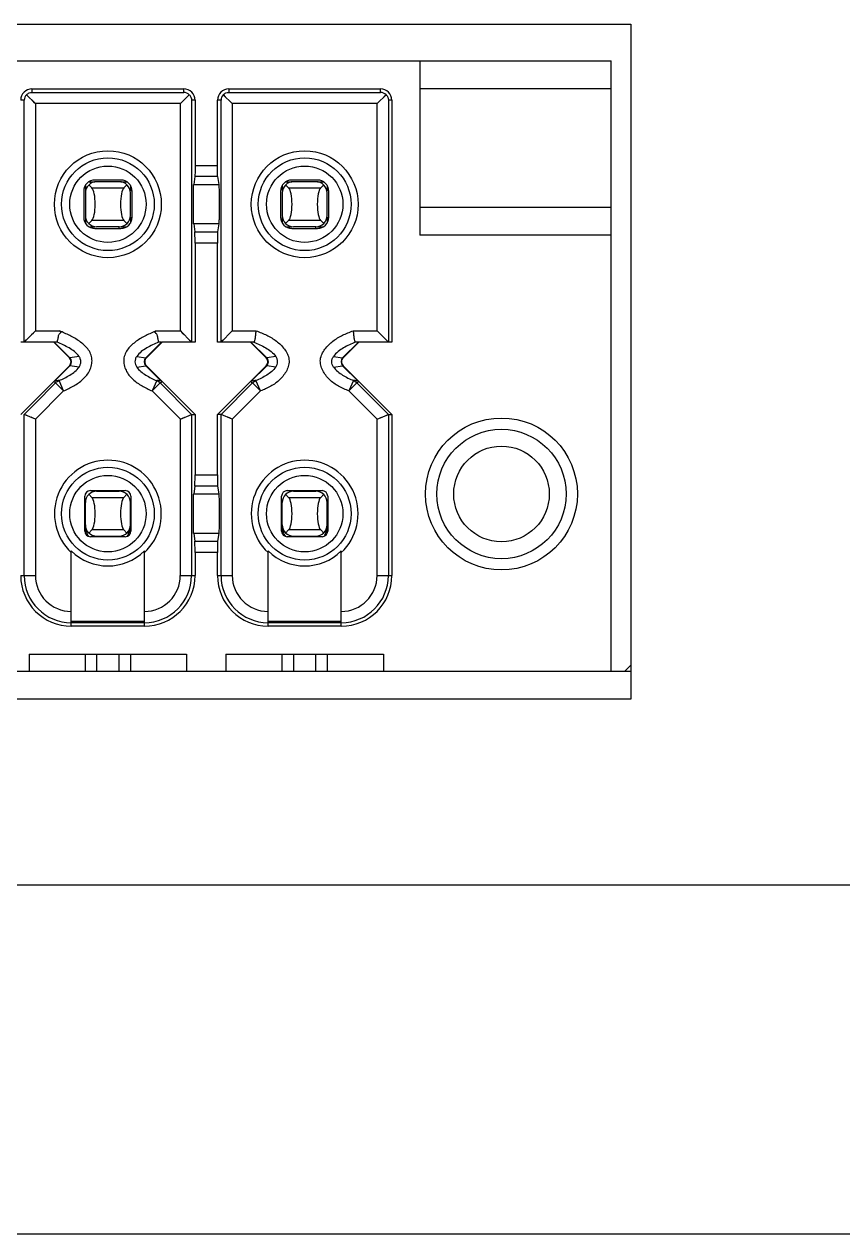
# Model space of a CAD drawing. Header units: millimetres. Extents: x 2890 to 3977, y 86 to 903.
# Drawn here: x 3047.21 to 3061.77, y 710.09 to 731.59 of the extents above; entities that cross this region are included whole.
import ezdxf

# ---------------------------------------------------------------- set-up
doc = ezdxf.new("R2010")
doc.units = ezdxf.units.MM
doc.layers.add('00_COMPONENTS', color=7, linetype='Continuous')
doc.layers.add('ECAD_12010045', color=7, linetype='Continuous')

msp = doc.modelspace()

# ---------------------------------------------------------------- linework, layer by layer
at = {"color": 7, "linetype": 'Continuous'}
for p, q in [((3015.252, 730.936), (3057.652, 730.936)), ((3054.252, 730.936), (3054.252, 727.836)), ((3057.652, 720.086), (3057.652, 730.936)), ((3047.352, 730.436), (3047.352, 730.374)), ((3047.352, 730.436), (3050.052, 730.436)), ((3047.352, 730.374), (3050.052, 730.374)), ((3050.052, 730.374), (3050.052, 730.436)), ((3050.852, 730.436), (3050.852, 730.374)), ((3050.852, 730.436), (3053.552, 730.436)), ((3050.852, 730.374), (3053.552, 730.374)), ((3053.552, 730.374), (3053.552, 730.436)), ((3057.652, 730.436), (3054.252, 730.436)), ((3047.214, 730.236), (3047.152, 730.236)), ((3047.214, 725.936), (3047.214, 730.236)), ((3047.255, 730.333), (3047.414, 730.175)), ((3047.414, 730.175), (3047.414, 726.136)), ((3049.991, 730.175), (3047.414, 730.175)), ((3050.149, 730.333), (3049.991, 730.175)), ((3049.991, 726.136), (3049.991, 730.175)), ((3050.191, 730.236), (3050.191, 725.936)), ((3050.252, 730.236), (3050.191, 730.236)), ((3050.252, 730.236), (3050.252, 729.076)), ((3050.652, 729.076), (3050.652, 730.236)), ((3050.714, 730.236), (3050.652, 730.236)), ((3050.714, 725.936), (3050.714, 730.236)), ((3050.914, 730.175), (3050.755, 730.333)), ((3050.914, 730.175), (3050.914, 726.136)), ((3053.491, 730.175), (3050.914, 730.175)), ((3053.491, 730.175), (3053.649, 730.333)), ((3053.491, 726.136), (3053.491, 730.175)), ((3053.691, 730.236), (3053.691, 725.936)), ((3053.752, 730.236), (3053.691, 730.236)), ((3053.752, 730.236), (3053.752, 725.936)), ((3050.252, 729.076), (3050.652, 729.076)), ((3050.25, 728.876), (3050.228, 728.737)), ((3050.654, 728.876), (3050.25, 728.876)), ((3050.654, 728.876), (3050.676, 728.736)), ((3048.302, 728.721), (3048.302, 728.616)), ((3048.417, 728.676), (3048.363, 728.73)), ((3048.367, 728.786), (3048.472, 728.786)), ((3048.417, 728.676), (3048.987, 728.676)), ((3048.932, 728.816), (3048.472, 728.816)), ((3048.902, 728.786), (3048.502, 728.786)), ((3048.932, 728.786), (3049.037, 728.786)), ((3049.041, 728.73), (3048.987, 728.676)), ((3049.102, 728.721), (3049.102, 728.616)), ((3050.228, 728.737), (3050.676, 728.736)), ((3051.802, 728.721), (3051.802, 728.616)), ((3051.917, 728.676), (3051.863, 728.73)), ((3051.867, 728.786), (3051.972, 728.786)), ((3051.917, 728.676), (3052.487, 728.676)), ((3052.432, 728.816), (3051.972, 728.816)), ((3052.402, 728.786), (3052.002, 728.786)), ((3052.432, 728.786), (3052.537, 728.786)), ((3052.541, 728.73), (3052.487, 728.676)), ((3052.602, 728.721), (3052.602, 728.616)), ((3048.272, 728.616), (3048.272, 728.156)), ((3048.302, 728.586), (3048.302, 728.186)), ((3049.102, 728.186), (3049.102, 728.586)), ((3049.132, 728.156), (3049.132, 728.616)), ((3051.772, 728.616), (3051.772, 728.156)), ((3051.802, 728.586), (3051.802, 728.186)), ((3052.602, 728.186), (3052.602, 728.586)), ((3052.632, 728.156), (3052.632, 728.616)), ((3054.252, 728.336), (3057.652, 728.336)), ((3048.302, 728.156), (3048.302, 728.051)), ((3048.363, 728.042), (3048.417, 728.096)), ((3048.987, 728.096), (3048.417, 728.096)), ((3048.987, 728.096), (3049.041, 728.042)), ((3049.102, 728.156), (3049.102, 728.051)), ((3050.228, 728.036), (3050.25, 727.896)), ((3050.676, 728.035), (3050.228, 728.036)), ((3050.676, 728.035), (3050.654, 727.896)), ((3051.802, 728.156), (3051.802, 728.051)), ((3051.863, 728.042), (3051.917, 728.096)), ((3052.487, 728.096), (3051.917, 728.096)), ((3052.487, 728.096), (3052.541, 728.042)), ((3052.602, 728.156), (3052.602, 728.051)), ((3048.367, 727.986), (3048.472, 727.986)), ((3048.472, 727.956), (3048.932, 727.956)), ((3048.902, 727.986), (3048.502, 727.986)), ((3048.902, 727.956), (3048.902, 727.982)), ((3048.932, 727.986), (3049.037, 727.986)), ((3050.25, 727.896), (3050.654, 727.896)), ((3051.867, 727.986), (3051.972, 727.986)), ((3051.972, 727.956), (3052.432, 727.956)), ((3052.402, 727.986), (3052.002, 727.986)), ((3052.402, 727.956), (3052.402, 727.982)), ((3052.432, 727.986), (3052.537, 727.986)), ((3057.652, 727.836), (3054.252, 727.836)), ((3050.252, 727.696), (3050.252, 725.936)), ((3050.652, 727.696), (3050.252, 727.696)), ((3050.652, 725.936), (3050.652, 727.696)), ((3047.214, 725.936), (3047.414, 726.136)), ((3047.414, 726.136), (3047.841, 726.136)), ((3049.563, 726.136), (3049.991, 726.136)), ((3049.991, 726.136), (3050.191, 725.936)), ((3050.914, 726.136), (3050.714, 725.936)), ((3050.914, 726.136), (3051.341, 726.136)), ((3053.063, 726.136), (3053.491, 726.136)), ((3053.491, 726.136), (3053.691, 725.936)), ((3047.739, 725.936), (3047.152, 725.936)), ((3047.214, 725.936), (3047.216, 725.938)), ((3047.739, 725.936), (3048.018, 725.657)), ((3048.027, 725.657), (3047.747, 725.936)), ((3047.8, 725.936), (3047.747, 725.936)), ((3049.377, 725.657), (3049.657, 725.936)), ((3049.386, 725.657), (3049.665, 725.936)), ((3049.657, 725.936), (3049.604, 725.936)), ((3050.252, 725.936), (3049.665, 725.936)), ((3051.239, 725.936), (3050.652, 725.936)), ((3051.239, 725.936), (3051.518, 725.657)), ((3051.527, 725.657), (3051.247, 725.936)), ((3051.3, 725.936), (3051.247, 725.936)), ((3052.877, 725.657), (3053.157, 725.936)), ((3052.886, 725.657), (3053.165, 725.936)), ((3053.157, 725.936), (3053.104, 725.936)), ((3053.752, 725.936), (3053.165, 725.936)), ((3048.018, 725.657), (3048.027, 725.657)), ((3048.189, 725.681), (3048.027, 725.657)), ((3049.215, 725.681), (3049.377, 725.657)), ((3049.377, 725.657), (3049.386, 725.657)), ((3051.518, 725.657), (3051.527, 725.657)), ((3051.689, 725.681), (3051.527, 725.657)), ((3052.715, 725.681), (3052.877, 725.657)), ((3048.018, 725.515), (3047.152, 724.649)), ((3047.747, 725.236), (3048.027, 725.515)), ((3048.027, 725.515), (3048.018, 725.515)), ((3048.189, 725.491), (3048.027, 725.515)), ((3049.215, 725.491), (3049.377, 725.515)), ((3049.657, 725.236), (3049.377, 725.515)), ((3049.386, 725.515), (3049.377, 725.515)), ((3050.252, 724.649), (3049.386, 725.515)), ((3051.518, 725.515), (3050.652, 724.649)), ((3051.247, 725.236), (3051.527, 725.515)), ((3051.527, 725.515), (3051.518, 725.515)), ((3051.689, 725.491), (3051.527, 725.515)), ((3052.715, 725.491), (3052.877, 725.515)), ((3053.157, 725.236), (3052.877, 725.515)), ((3053.752, 724.649), (3052.886, 725.515)), ((3047.406, 724.841), (3047.773, 725.209)), ((3047.762, 725.241), (3047.747, 725.236)), ((3047.762, 725.241), (3047.762, 725.241)), ((3047.915, 725.067), (3047.773, 725.209)), ((3047.915, 725.067), (3047.834, 725.251)), ((3049.57, 725.251), (3049.49, 725.067)), ((3049.631, 725.209), (3049.49, 725.067)), ((3049.597, 725.25), (3049.57, 725.25)), ((3049.631, 725.209), (3050.191, 724.649)), ((3050.714, 724.649), (3051.273, 725.209)), ((3051.262, 725.241), (3051.247, 725.236)), ((3051.415, 725.067), (3051.273, 725.209)), ((3051.415, 725.067), (3051.334, 725.251)), ((3053.07, 725.251), (3052.99, 725.067)), ((3053.131, 725.209), (3052.99, 725.067)), ((3053.097, 725.25), (3053.07, 725.25)), ((3053.131, 725.209), (3053.691, 724.649)), ((3047.414, 724.566), (3047.915, 725.067)), ((3049.49, 725.067), (3049.991, 724.566)), ((3050.914, 724.566), (3051.415, 725.067)), ((3052.99, 725.067), (3053.491, 724.566)), ((3047.283, 724.719), (3047.406, 724.841)), ((3047.214, 724.649), (3047.283, 724.719)), ((3047.214, 721.786), (3047.214, 724.649)), ((3047.246, 724.636), (3047.214, 724.649)), ((3047.414, 724.566), (3047.214, 724.649)), ((3047.27, 724.626), (3047.246, 724.636)), ((3047.414, 724.566), (3047.414, 721.786)), ((3049.991, 724.566), (3050.191, 724.649)), ((3049.991, 721.786), (3049.991, 724.566)), ((3050.191, 724.649), (3050.191, 721.786)), ((3050.191, 724.649), (3050.252, 724.649)), ((3050.252, 724.649), (3050.252, 723.576)), ((3050.652, 723.576), (3050.652, 724.649)), ((3050.714, 724.649), (3050.652, 724.649)), ((3050.714, 721.786), (3050.714, 724.649)), ((3050.746, 724.636), (3050.714, 724.649)), ((3050.914, 724.566), (3050.714, 724.649)), ((3050.77, 724.626), (3050.746, 724.636)), ((3050.914, 724.566), (3050.914, 721.786)), ((3053.491, 724.566), (3053.691, 724.649)), ((3053.491, 721.786), (3053.491, 724.566)), ((3053.687, 724.648), (3053.691, 724.649)), ((3053.691, 724.649), (3053.691, 721.786)), ((3053.691, 724.649), (3053.752, 724.649)), ((3053.752, 724.649), (3053.752, 721.786)), ((3050.252, 723.576), (3050.652, 723.576)), ((3048.392, 723.296), (3049.012, 723.296)), ((3048.502, 723.286), (3048.902, 723.286)), ((3050.25, 723.376), (3050.228, 723.236)), ((3050.654, 723.376), (3050.25, 723.376)), ((3050.654, 723.376), (3050.676, 723.237)), ((3051.892, 723.296), (3052.512, 723.296)), ((3052.002, 723.286), (3052.402, 723.286)), ((3048.292, 722.576), (3048.292, 723.196)), ((3048.302, 722.533), (3048.302, 723.086)), ((3048.417, 723.176), (3048.363, 723.23)), ((3048.417, 723.176), (3048.987, 723.176)), ((3049.041, 723.23), (3048.987, 723.176)), ((3049.102, 722.533), (3049.102, 723.086)), ((3049.112, 723.196), (3049.112, 722.576)), ((3050.228, 723.237), (3050.676, 723.237)), ((3051.792, 722.576), (3051.792, 723.196)), ((3051.802, 722.533), (3051.802, 723.086)), ((3051.917, 723.176), (3051.863, 723.23)), ((3051.917, 723.176), (3052.487, 723.176)), ((3052.541, 723.23), (3052.487, 723.176)), ((3052.602, 722.533), (3052.602, 723.086)), ((3052.612, 723.196), (3052.612, 722.576)), ((3048.363, 722.542), (3048.417, 722.596)), ((3049.012, 722.476), (3048.392, 722.476)), ((3048.987, 722.596), (3048.417, 722.596)), ((3048.502, 722.486), (3048.502, 722.476)), ((3048.502, 722.486), (3048.902, 722.486)), ((3048.902, 722.476), (3048.902, 722.486)), ((3048.987, 722.596), (3049.041, 722.542)), ((3050.676, 722.536), (3050.228, 722.536)), ((3050.228, 722.535), (3050.25, 722.396)), ((3050.676, 722.536), (3050.654, 722.396)), ((3051.863, 722.542), (3051.917, 722.596)), ((3052.512, 722.476), (3051.892, 722.476)), ((3052.487, 722.596), (3051.917, 722.596)), ((3052.002, 722.486), (3052.002, 722.476)), ((3052.002, 722.486), (3052.402, 722.486)), ((3052.402, 722.476), (3052.402, 722.486)), ((3052.487, 722.596), (3052.541, 722.542)), ((3048.052, 720.886), (3048.052, 722.223)), ((3049.352, 720.886), (3049.352, 722.223)), ((3050.25, 722.396), (3050.654, 722.396)), ((3050.252, 722.196), (3050.252, 721.786)), ((3050.652, 722.196), (3050.252, 722.196)), ((3050.652, 721.786), (3050.652, 722.196)), ((3051.552, 720.886), (3051.552, 722.223)), ((3052.852, 720.886), (3052.852, 722.223)), ((3047.152, 721.786), (3047.414, 721.786)), ((3049.991, 721.786), (3050.252, 721.786)), ((3050.652, 721.786), (3050.914, 721.786)), ((3053.491, 721.786), (3053.752, 721.786)), ((3048.052, 720.974), (3049.352, 720.974)), ((3049.352, 720.948), (3048.052, 720.948)), ((3051.552, 720.974), (3052.852, 720.974)), ((3052.852, 720.948), (3051.552, 720.948)), ((3049.352, 720.886), (3048.052, 720.886)), ((3052.852, 720.886), (3051.552, 720.886)), ((3047.302, 720.386), (3047.302, 720.086)), ((3047.302, 720.386), (3050.102, 720.386)), ((3048.302, 720.086), (3048.302, 720.386)), ((3048.502, 720.386), (3048.502, 720.086)), ((3048.902, 720.086), (3048.902, 720.386)), ((3049.102, 720.386), (3049.102, 720.086)), ((3050.102, 720.386), (3050.102, 720.086)), ((3050.802, 720.386), (3050.802, 720.086)), ((3050.802, 720.386), (3053.602, 720.386)), ((3051.802, 720.086), (3051.802, 720.386)), ((3052.002, 720.386), (3052.002, 720.086)), ((3052.402, 720.086), (3052.402, 720.386)), ((3052.602, 720.386), (3052.602, 720.086)), ((3053.602, 720.386), (3053.602, 720.086)), ((3014.402, 720.086), (3058.002, 720.086))]:
    msp.add_line(p, q, dxfattribs=at)
for points in [[(3047.255, 730.333), (3047.274, 730.314), (3047.297, 730.291)], [(3047.351, 730.237), (3047.382, 730.207), (3047.414, 730.175)], [(3050.053, 730.237), (3050.023, 730.206), (3049.991, 730.175)], [(3050.149, 730.333), (3050.13, 730.314), (3050.107, 730.291)], [(3050.796, 730.292), (3050.774, 730.314), (3050.755, 730.333)], [(3050.914, 730.175), (3050.881, 730.207), (3050.851, 730.237)], [(3053.491, 730.175), (3053.523, 730.207), (3053.553, 730.237)], [(3053.608, 730.292), (3053.63, 730.314), (3053.649, 730.333)], [(3047.346, 726.069), (3047.378, 726.101), (3047.414, 726.136)], [(3049.991, 726.136), (3050.026, 726.101), (3050.058, 726.069)], [(3050.914, 726.136), (3050.878, 726.101), (3050.846, 726.068)], [(3053.491, 726.136), (3053.526, 726.101), (3053.558, 726.069)], [(3047.216, 725.938), (3047.235, 725.957), (3047.251, 725.973)], [(3050.154, 725.972), (3050.17, 725.956), (3050.182, 725.945), (3050.189, 725.938), (3050.191, 725.936)], [(3050.75, 725.972), (3050.733, 725.956), (3050.722, 725.944), (3050.716, 725.938), (3050.714, 725.936)], [(3053.654, 725.972), (3053.67, 725.956), (3053.682, 725.945), (3053.689, 725.938), (3053.691, 725.936)], [(3049.597, 725.25), (3049.583, 725.25), (3049.57, 725.25)], [(3053.097, 725.25), (3053.083, 725.25), (3053.07, 725.25)], [(3047.414, 724.566), (3047.374, 724.583), (3047.336, 724.599)], [(3049.991, 724.566), (3050.03, 724.583), (3050.068, 724.599)], [(3050.914, 724.566), (3050.874, 724.583), (3050.836, 724.599)], [(3053.491, 724.566), (3053.53, 724.583), (3053.568, 724.599)], [(3053.633, 724.626), (3053.658, 724.636), (3053.676, 724.643)]]:
    msp.add_lwpolyline(points, dxfattribs=at)
for centre, radius in [((3048.702, 728.386), 0.95), ((3052.202, 728.386), 0.95), ((3048.702, 728.386), 0.825), ((3052.202, 728.386), 0.825), ((3048.702, 728.386), 0.679), ((3052.202, 728.386), 0.679), ((3055.702, 723.236), 1.35), ((3055.702, 723.236), 1.15), ((3055.702, 723.236), 0.85), ((3048.702, 722.886), 0.825), ((3052.202, 722.886), 0.825), ((3048.702, 722.886), 0.679), ((3052.202, 722.886), 0.679)]:
    msp.add_circle(centre, radius, dxfattribs=at)
for centre, radius, start, end in [((3047.352, 730.236), 0.2, 90.0009, 180.0009), ((3050.052, 730.236), 0.2, 0.0009, 90.0009), ((3050.051, 730.236), 0.138, 44.5332, 89.4173), ((3050.852, 730.236), 0.2, 90.0009, 180.0009), ((3053.552, 730.236), 0.2, 0.0009, 90.0009), ((3053.551, 730.236), 0.138, 44.5332, 89.4173), ((3047.352, 730.235), 0.138, 134.5333, 179.4175), ((3050.852, 730.235), 0.138, 134.5333, 179.4175), ((3048.472, 728.616), 0.2, 90, 180), ((3048.502, 728.586), 0.2, 90, 180), ((3048.902, 728.586), 0.2, 0, 90), ((3048.932, 728.616), 0.2, 0, 90), ((3051.972, 728.616), 0.2, 90, 180), ((3052.002, 728.586), 0.2, 90, 180), ((3052.402, 728.586), 0.2, 0, 90), ((3052.432, 728.616), 0.2, 0, 90), ((3048.472, 728.156), 0.2, 180, 270), ((3048.502, 728.186), 0.2, 180, 270), ((3048.902, 728.186), 0.2, 270, 0), ((3048.932, 728.156), 0.2, 270, 0), ((3051.972, 728.156), 0.2, 180, 270), ((3052.002, 728.186), 0.2, 180, 270), ((3052.402, 728.186), 0.2, 270, 0), ((3052.432, 728.156), 0.2, 270, 0), ((3047.956, 725.586), 0.1, 315.0019, 44.9985), ((3049.448, 725.586), 0.1, 135.0015, 224.9985), ((3051.456, 725.586), 0.0999, 314.9667, 45.0336), ((3052.948, 725.586), 0.1, 135.0019, 224.9985), ((3049.457, 725.586), 0.1, 179.997, 225.0046), ((3052.957, 725.586), 0.1, 179.997, 225.0046), ((3047.906, 725.077), 0.188, 130.1914, 135.2699), ((3047.915, 725.067), 0.2, 113.6322, 130.2231), ((3049.48, 725.051), 0.218, 46.2846, 65.7741), ((3052.98, 725.05), 0.219, 46.3116, 65.7446), ((3048.702, 722.886), 0.95, 313.1736, 226.8265), ((3052.202, 722.886), 0.95, 313.1736, 226.8265), ((3048.392, 723.196), 0.1, 90, 180), ((3048.502, 723.086), 0.2, 90, 180), ((3048.902, 723.086), 0.2, 0, 90), ((3049.012, 723.196), 0.1, 0, 90), ((3051.892, 723.196), 0.1, 90, 180), ((3052.002, 723.086), 0.2, 90, 180), ((3052.402, 723.086), 0.2, 0, 90), ((3052.512, 723.196), 0.1, 0, 90), ((3048.502, 722.686), 0.2, 180, 270), ((3048.738, 722.686), 0.436, 183.0447, 186.6288), ((3048.751, 722.688), 0.449, 186.6439, 192.0251), ((3048.902, 722.686), 0.2, 270, 0), ((3048.654, 722.688), 0.449, 347.9689, 353.3565), ((3048.666, 722.686), 0.436, 353.3714, 356.956), ((3052.002, 722.686), 0.2, 180, 270), ((3052.238, 722.686), 0.436, 183.0447, 186.6288), ((3052.251, 722.688), 0.449, 186.6439, 192.0251), ((3052.402, 722.686), 0.2, 270, 0), ((3052.154, 722.688), 0.449, 347.9689, 353.3565), ((3052.166, 722.686), 0.436, 353.3714, 356.956), ((3048.392, 722.576), 0.1, 180, 270), ((3048.746, 722.687), 0.443, 191.9848, 196.2987), ((3049.012, 722.576), 0.1, 270, 0), ((3048.659, 722.686), 0.443, 343.6801, 348.0096), ((3051.892, 722.576), 0.1, 180, 270), ((3052.246, 722.687), 0.443, 191.9848, 196.2987), ((3052.512, 722.576), 0.1, 270, 0), ((3052.159, 722.686), 0.443, 343.6801, 348.0096), ((3048.702, 722.886), 0.929, 225.573, 314.427), ((3052.202, 722.886), 0.929, 225.573, 314.427), ((3048.052, 721.786), 0.9, 180, 270), ((3048.052, 721.786), 0.838, 180, 270), ((3048.052, 721.786), 0.638, 180, 270), ((3049.352, 721.786), 0.9, 270, 0), ((3049.352, 721.786), 0.838, 270, 0), ((3049.352, 721.786), 0.638, 270, 0), ((3051.552, 721.786), 0.9, 180, 270), ((3051.552, 721.786), 0.838, 180, 270), ((3051.552, 721.786), 0.638, 180, 270), ((3052.852, 721.786), 0.9, 270, 0), ((3052.852, 721.786), 0.838, 270, 0), ((3052.852, 721.786), 0.638, 270, 0)]:
    msp.add_arc(centre, radius, start, end, dxfattribs=at)
for centre, major_axis, ratio, start_param, end_param in [((3048.397, 728.386), (0, 0.3), 0.267949, -2.879793, -0.261799), ((3049.007, 728.386), (0, 0.3), 0.267949, 0.261799, 2.879793), ((3051.897, 728.386), (0, 0.3), 0.267949, -2.879793, -0.261799), ((3052.507, 728.386), (0, 0.3), 0.267949, 0.261799, 2.879793), ((3050.25, 727.696), (0, 0.2), 0.008727, -1.570796, -0.053343), ((3050.654, 727.696), (0, 0.2), 0.008727, 0.053343, 1.570796), ((3047.947, 725.586), (-0.1, 0), 0.999962, 8.639417, 10.210176), ((3049.457, 725.586), (0.1, 0), 0.999962, 2.356194, 3.141593), ((3051.447, 725.586), (-0.1, 0), 0.999962, 8.639417, 10.210176), ((3052.957, 725.586), (0.1, 0), 0.999962, 2.356231, 3.141593), ((3050.25, 723.576), (0, 0.2), 0.008727, -3.08825, -1.570796), ((3050.654, 723.576), (0, 0.2), 0.008727, -4.712389, -3.194935), ((3048.397, 722.886), (0, 0.3), 0.267949, 3.403392, 6.021386), ((3049.007, 722.886), (0, 0.3), 0.267949, 0.261799, 2.879793), ((3051.897, 722.886), (0, 0.3), 0.267949, 3.403392, 6.021386), ((3052.507, 722.886), (0, 0.3), 0.267949, 0.261799, 2.879793), ((3050.25, 722.196), (0, 0.2), 0.008727, -1.570796, -0.053344), ((3050.654, 722.196), (0, 0.2), 0.008727, 0.053344, 1.570796)]:
    msp.add_ellipse(centre, major_axis=major_axis, ratio=ratio, start_param=start_param, end_param=end_param, dxfattribs=at)
for points, knots in [([(3047.255, 730.333), (3047.268, 730.346), (3047.299, 730.367), (3047.335, 730.374), (3047.352, 730.374)], [0, 0, 0, 0, 0.51628, 1, 1, 1, 1]), ([(3050.755, 730.333), (3050.768, 730.346), (3050.799, 730.367), (3050.835, 730.374), (3050.852, 730.374)], [0, 0, 0, 0, 0.51628, 1, 1, 1, 1]), ([(3050.149, 730.333), (3050.162, 730.32), (3050.183, 730.29), (3050.19, 730.253), (3050.191, 730.236)], [0, 0, 0, 0, 0.51628, 1, 1, 1, 1]), ([(3053.649, 730.333), (3053.662, 730.32), (3053.683, 730.29), (3053.69, 730.253), (3053.691, 730.236)], [0, 0, 0, 0, 0.51628, 1, 1, 1, 1]), ([(3050.252, 729.076), (3050.252, 729.051), (3050.252, 729.005), (3050.252, 728.945), (3050.251, 728.903), (3050.251, 728.882), (3050.25, 728.876)], [0, 0, 0, 0, 0.370849, 0.688911, 0.909048, 1, 1, 1, 1]), ([(3050.654, 728.876), (3050.653, 728.882), (3050.654, 728.903), (3050.652, 728.945), (3050.652, 729.005), (3050.652, 729.051), (3050.652, 729.076)], [0, 0, 0, 0, 0.090952, 0.311089, 0.629151, 1, 1, 1, 1]), ([(3050.225, 728.387), (3050.225, 728.409), (3050.225, 728.454), (3050.225, 728.518), (3050.225, 728.578), (3050.225, 728.63), (3050.226, 728.669), (3050.226, 728.694), (3050.226, 728.709), (3050.227, 728.72), (3050.227, 728.729), (3050.228, 728.733), (3050.227, 728.737), (3050.228, 728.737)], [0, 0, 0, 0, 0.194261, 0.381494, 0.553953, 0.705283, 0.829858, 0.880531, 0.922799, 0.956203, 0.980346, 0.995002, 1, 1, 1, 1]), ([(3050.676, 728.737), (3050.677, 728.736), (3050.676, 728.733), (3050.677, 728.729), (3050.677, 728.72), (3050.678, 728.709), (3050.678, 728.694), (3050.678, 728.669), (3050.679, 728.63), (3050.679, 728.578), (3050.679, 728.518), (3050.679, 728.453), (3050.68, 728.385), (3050.679, 728.318), (3050.679, 728.253), (3050.679, 728.193), (3050.679, 728.141), (3050.678, 728.103), (3050.678, 728.078), (3050.678, 728.063), (3050.677, 728.052), (3050.677, 728.043), (3050.676, 728.039), (3050.677, 728.035), (3050.676, 728.036)], [0, 0, 0, 0, 0.002567, 0.009794, 0.021701, 0.038286, 0.059428, 0.084851, 0.147403, 0.223413, 0.310007, 0.40389, 0.501455, 0.59894, 0.692593, 0.778848, 0.854367, 0.916162, 0.941183, 0.962025, 0.9785, 0.990429, 0.997646, 1, 1, 1, 1]), ([(3050.228, 728.036), (3050.227, 728.036), (3050.228, 728.039), (3050.227, 728.043), (3050.227, 728.052), (3050.226, 728.063), (3050.226, 728.078), (3050.226, 728.103), (3050.225, 728.141), (3050.225, 728.194), (3050.225, 728.254), (3050.225, 728.319), (3050.225, 728.364), (3050.225, 728.387)], [0, 0, 0, 0, 0.00483, 0.019041, 0.042577, 0.075327, 0.116994, 0.167184, 0.291358, 0.442964, 0.61616, 0.804471, 1, 1, 1, 1]), ([(3047.841, 726.136), (3047.844, 726.135), (3047.85, 726.131), (3047.859, 726.126), (3047.867, 726.117), (3047.863, 726.106), (3047.856, 726.098), (3047.846, 726.088), (3047.833, 726.076), (3047.823, 726.058), (3047.817, 726.034), (3047.813, 726.006), (3047.808, 725.981), (3047.803, 725.965), (3047.801, 725.955), (3047.801, 725.947), (3047.802, 725.942), (3047.802, 725.939), (3047.802, 725.937), (3047.802, 725.936), (3047.801, 725.936), (3047.8, 725.936)], [0, 0, 0, 0, 0.046409, 0.092744, 0.138419, 0.183633, 0.229588, 0.275484, 0.366366, 0.454482, 0.538391, 0.690806, 0.818429, 0.871044, 0.914613, 0.948655, 0.973387, 0.982096, 0.988346, 0.992416, 1, 1, 1, 1]), ([(3047.915, 725.067), (3047.976, 725.094), (3048.097, 725.153), (3048.237, 725.248), (3048.329, 725.346), (3048.383, 725.432), (3048.416, 725.528), (3048.424, 725.629), (3048.4, 725.729), (3048.347, 725.816), (3048.277, 725.889), (3048.171, 725.971), (3048.025, 726.055), (3047.902, 726.11), (3047.841, 726.136)], [0, 0, 0, 0, 0.125086, 0.250011, 0.312549, 0.375052, 0.437535, 0.499955, 0.562354, 0.6248, 0.687315, 0.749867, 0.8749, 1, 1, 1, 1]), ([(3049.563, 726.136), (3049.502, 726.11), (3049.379, 726.055), (3049.233, 725.971), (3049.127, 725.889), (3049.057, 725.816), (3049.005, 725.729), (3048.98, 725.629), (3048.988, 725.528), (3049.021, 725.432), (3049.075, 725.346), (3049.168, 725.248), (3049.307, 725.153), (3049.428, 725.094), (3049.49, 725.067)], [0, 0, 0, 0, 0.125099, 0.250133, 0.312679, 0.375198, 0.437649, 0.50004, 0.562465, 0.624946, 0.687449, 0.749987, 0.874914, 1, 1, 1, 1]), ([(3049.604, 725.936), (3049.603, 725.936), (3049.602, 725.936), (3049.602, 725.937), (3049.602, 725.939), (3049.602, 725.942), (3049.603, 725.947), (3049.603, 725.959), (3049.597, 725.978), (3049.591, 726.006), (3049.587, 726.034), (3049.581, 726.058), (3049.571, 726.076), (3049.559, 726.088), (3049.549, 726.098), (3049.541, 726.106), (3049.538, 726.117), (3049.545, 726.126), (3049.554, 726.131), (3049.56, 726.135), (3049.563, 726.136)], [0, 0, 0, 0, 0.007718, 0.011867, 0.018173, 0.026945, 0.051698, 0.085777, 0.181845, 0.309426, 0.461765, 0.545633, 0.633709, 0.724542, 0.770417, 0.816364, 0.861633, 0.907302, 0.953614, 1, 1, 1, 1]), ([(3051.3, 725.936), (3051.302, 725.936), (3051.307, 725.942), (3051.313, 725.953), (3051.319, 725.972), (3051.327, 726.007), (3051.332, 726.063), (3051.337, 726.111), (3051.341, 726.136)], [0, 0, 0, 0, 0.03181, 0.094409, 0.18815, 0.310806, 0.627363, 1, 1, 1, 1]), ([(3051.341, 726.136), (3051.404, 726.113), (3051.529, 726.062), (3051.675, 725.976), (3051.777, 725.888), (3051.844, 725.812), (3051.898, 725.726), (3051.928, 725.628), (3051.922, 725.525), (3051.885, 725.429), (3051.83, 725.344), (3051.74, 725.243), (3051.602, 725.144), (3051.477, 725.091), (3051.415, 725.067)], [0, 0, 0, 0, 0.124993, 0.24991, 0.312434, 0.374891, 0.437559, 0.50005, 0.562516, 0.625146, 0.687676, 0.750201, 0.87503, 1, 1, 1, 1]), ([(3052.99, 725.067), (3052.927, 725.091), (3052.803, 725.144), (3052.664, 725.243), (3052.574, 725.344), (3052.519, 725.43), (3052.482, 725.525), (3052.476, 725.628), (3052.506, 725.726), (3052.56, 725.812), (3052.627, 725.888), (3052.729, 725.976), (3052.875, 726.062), (3053, 726.113), (3053.063, 726.136)], [0, 0, 0, 0, 0.124968, 0.249794, 0.312322, 0.37485, 0.437524, 0.49995, 0.5625, 0.625132, 0.687595, 0.750111, 0.875019, 1, 1, 1, 1]), ([(3053.063, 726.136), (3053.067, 726.111), (3053.072, 726.063), (3053.078, 726.007), (3053.085, 725.972), (3053.091, 725.953), (3053.097, 725.942), (3053.102, 725.936), (3053.104, 725.936)], [0, 0, 0, 0, 0.37254, 0.689048, 0.811713, 0.90546, 0.968077, 1, 1, 1, 1]), ([(3048.189, 725.681), (3048.168, 725.713), (3048.11, 725.769), (3047.979, 725.855), (3047.872, 725.904), (3047.8, 725.935)], [0, 0, 0, 0, 0.249565, 0.499663, 1, 1, 1, 1]), ([(3049.604, 725.935), (3049.533, 725.904), (3049.425, 725.855), (3049.294, 725.769), (3049.237, 725.714), (3049.215, 725.681)], [0, 0, 0, 0, 0.500342, 0.750439, 1, 1, 1, 1]), ([(3051.3, 725.936), (3051.372, 725.906), (3051.479, 725.856), (3051.61, 725.77), (3051.667, 725.714), (3051.689, 725.681)], [0, 0, 0, 0, 0.499627, 0.749996, 1, 1, 1, 1]), ([(3053.104, 725.936), (3053.032, 725.905), (3052.925, 725.855), (3052.794, 725.77), (3052.737, 725.714), (3052.715, 725.681)], [0, 0, 0, 0, 0.500035, 0.750069, 1, 1, 1, 1]), ([(3048.189, 725.491), (3048.199, 725.505), (3048.214, 725.535), (3048.225, 725.586), (3048.214, 725.636), (3048.199, 725.667), (3048.189, 725.681)], [0, 0, 0, 0, 0.249806, 0.499576, 0.749481, 1, 1, 1, 1]), ([(3049.215, 725.681), (3049.205, 725.667), (3049.189, 725.637), (3049.18, 725.586), (3049.189, 725.535), (3049.206, 725.505), (3049.215, 725.491)], [0, 0, 0, 0, 0.250206, 0.500278, 0.749985, 1, 1, 1, 1]), ([(3051.69, 725.491), (3051.699, 725.505), (3051.715, 725.535), (3051.724, 725.586), (3051.714, 725.637), (3051.698, 725.667), (3051.689, 725.681)], [0, 0, 0, 0, 0.250317, 0.500056, 0.750041, 1, 1, 1, 1]), ([(3052.715, 725.491), (3052.705, 725.505), (3052.689, 725.535), (3052.681, 725.586), (3052.69, 725.637), (3052.706, 725.667), (3052.715, 725.681)], [0, 0, 0, 0, 0.250251, 0.500083, 0.750084, 1, 1, 1, 1]), ([(3047.834, 725.251), (3047.9, 725.28), (3047.998, 725.327), (3048.117, 725.409), (3048.169, 725.461), (3048.189, 725.491)], [0, 0, 0, 0, 0.500191, 0.750319, 1, 1, 1, 1]), ([(3049.215, 725.491), (3049.255, 725.431), (3049.346, 725.366), (3049.471, 725.295), (3049.537, 725.265), (3049.57, 725.251)], [0, 0, 0, 0, 0.498006, 0.74901, 1, 1, 1, 1]), ([(3051.689, 725.491), (3051.669, 725.461), (3051.618, 725.409), (3051.498, 725.327), (3051.4, 725.279), (3051.334, 725.251)], [0, 0, 0, 0, 0.250022, 0.50028, 1, 1, 1, 1]), ([(3052.714, 725.491), (3052.734, 725.461), (3052.787, 725.409), (3052.906, 725.328), (3053.004, 725.28), (3053.07, 725.251)], [0, 0, 0, 0, 0.24996, 0.500001, 1, 1, 1, 1]), ([(3047.747, 725.236), (3047.749, 725.23), (3047.755, 725.218), (3047.767, 725.211), (3047.773, 725.209)], [0, 0, 0, 0, 0.50303, 1, 1, 1, 1]), ([(3047.834, 725.251), (3047.829, 725.251), (3047.805, 725.25), (3047.78, 725.247), (3047.762, 725.241)], [0, 0, 0, 0, 0.223473, 1, 1, 1, 1]), ([(3049.657, 725.236), (3049.652, 725.238), (3049.633, 725.245), (3049.612, 725.249), (3049.597, 725.25)], [0, 0, 0, 0, 0.266158, 1, 1, 1, 1]), ([(3049.657, 725.236), (3049.655, 725.23), (3049.648, 725.218), (3049.637, 725.211), (3049.631, 725.209)], [0, 0, 0, 0, 0.502897, 1, 1, 1, 1]), ([(3051.247, 725.236), (3051.249, 725.23), (3051.255, 725.218), (3051.267, 725.211), (3051.273, 725.209)], [0, 0, 0, 0, 0.50272, 1, 1, 1, 1]), ([(3051.334, 725.251), (3051.329, 725.251), (3051.304, 725.25), (3051.28, 725.247), (3051.262, 725.241)], [0, 0, 0, 0, 0.223481, 1, 1, 1, 1]), ([(3053.157, 725.236), (3053.152, 725.238), (3053.133, 725.245), (3053.112, 725.249), (3053.097, 725.25)], [0, 0, 0, 0, 0.26617, 1, 1, 1, 1]), ([(3053.157, 725.236), (3053.155, 725.23), (3053.148, 725.218), (3053.137, 725.211), (3053.131, 725.209)], [0, 0, 0, 0, 0.502617, 1, 1, 1, 1]), ([(3050.225, 722.886), (3050.225, 722.908), (3050.225, 722.953), (3050.225, 723.018), (3050.225, 723.078), (3050.225, 723.13), (3050.226, 723.169), (3050.226, 723.194), (3050.226, 723.209), (3050.227, 723.22), (3050.227, 723.229), (3050.228, 723.233), (3050.227, 723.236), (3050.228, 723.236)], [0, 0, 0, 0, 0.19493, 0.382708, 0.555517, 0.706952, 0.831179, 0.881485, 0.923362, 0.956451, 0.980423, 0.995013, 1, 1, 1, 1]), ([(3050.676, 723.236), (3050.677, 723.237), (3050.676, 723.233), (3050.677, 723.229), (3050.677, 723.22), (3050.678, 723.209), (3050.678, 723.194), (3050.678, 723.169), (3050.679, 723.131), (3050.679, 723.079), (3050.679, 723.019), (3050.679, 722.954), (3050.68, 722.887), (3050.679, 722.819), (3050.679, 722.754), (3050.679, 722.695), (3050.679, 722.642), (3050.678, 722.604), (3050.678, 722.578), (3050.678, 722.563), (3050.677, 722.552), (3050.677, 722.543), (3050.676, 722.539), (3050.677, 722.536), (3050.676, 722.535)], [0, 0, 0, 0, 0.002354, 0.009571, 0.0215, 0.037974, 0.058815, 0.083834, 0.145622, 0.221127, 0.307371, 0.401017, 0.498505, 0.596078, 0.689974, 0.77658, 0.852599, 0.915156, 0.94058, 0.961723, 0.97831, 0.990213, 0.997435, 1, 1, 1, 1]), ([(3050.228, 722.535), (3050.227, 722.535), (3050.228, 722.539), (3050.227, 722.543), (3050.227, 722.552), (3050.226, 722.563), (3050.226, 722.578), (3050.226, 722.604), (3050.225, 722.642), (3050.225, 722.694), (3050.225, 722.754), (3050.225, 722.818), (3050.225, 722.863), (3050.225, 722.886)], [0, 0, 0, 0, 0.004999, 0.019656, 0.043802, 0.077208, 0.119478, 0.170155, 0.294736, 0.44607, 0.618531, 0.805756, 1, 1, 1, 1])]:
    msp.add_open_spline(points, degree=3, knots=knots, dxfattribs=at)
for points in [[(3051.273, 725.209), (3051.291, 725.226), (3051.312, 725.241), (3051.334, 725.251)], [(3048.32, 722.562), (3048.328, 722.536), (3048.338, 722.51), (3048.352, 722.486)], [(3049.052, 722.486), (3049.066, 722.509), (3049.076, 722.536), (3049.084, 722.562)], [(3051.82, 722.562), (3051.828, 722.536), (3051.838, 722.51), (3051.852, 722.486)], [(3052.552, 722.486), (3052.566, 722.509), (3052.576, 722.536), (3052.584, 722.562)]]:
    msp.add_open_spline(points, degree=3, dxfattribs=at)
at = {"layer": '00_COMPONENTS', "color": 3, "linetype": 'Continuous'}
for p, q in [((3014.402, 731.586), (3058.002, 731.586)), ((3058.002, 731.586), (3058.002, 719.586)), ((3058.002, 719.586), (3014.402, 719.586)), ((2951.092, 716.286), (3278.192, 716.286)), ((2951.042, 710.086), (3101.265, 710.086))]:
    msp.add_line(p, q, dxfattribs=at)
at = {"layer": 'ECAD_12010045', "color": 7, "linetype": 'Continuous'}
msp.add_line((3058.002, 720.194), (3057.894, 720.086), dxfattribs=at)

doc.saveas('drawing.dxf')
